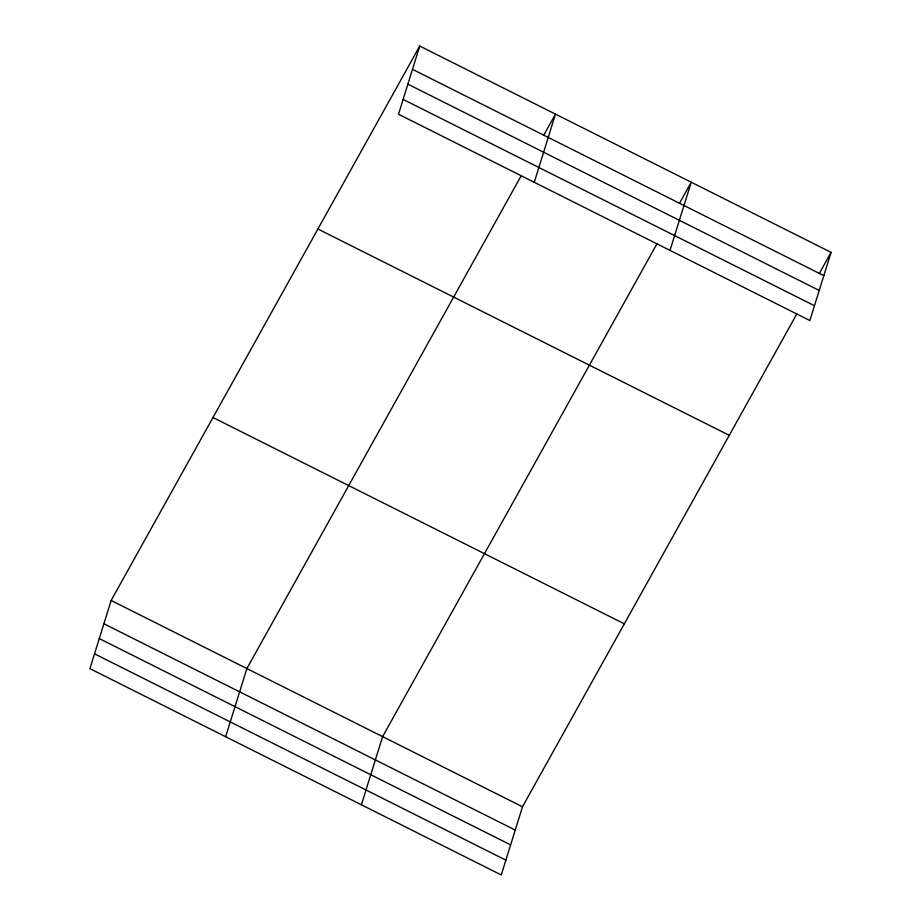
<?xml version="1.0" encoding="UTF-8"?>
<svg xmlns="http://www.w3.org/2000/svg" width="921" height="921" viewBox="0 0 921 921"><rect width="100%" height="100%" fill="white"/><g stroke="black" fill="none" stroke-linecap="round" stroke-linejoin="round"><path stroke-width="1.38" d="M419.746 46.05L398.517 114.227L809.858 320.531L831.087 252.354L419.746 46.05L111.142 600.469L89.913 668.646L501.254 874.95L522.483 806.773L796.918 313.762M225.645 736.719L246.886 668.542L521.309 175.531M534.261 182.312L555.49 114.135L543.632 135.433M361.389 804.804L382.629 736.627L657.053 243.616M670.004 250.397L691.234 182.208L679.376 203.518M819.23 273.664L831.087 252.354M412.493 69.34L823.835 275.644M407.888 84.156L819.23 290.46M403.133 99.422L814.475 305.726M317.906 229.007L729.248 435.311M212.981 417.512L624.323 623.816M111.142 600.469L522.483 806.773M103.889 623.759L515.23 830.063M99.272 638.564L510.614 844.879M94.518 653.829L505.859 860.133"/></g></svg>
